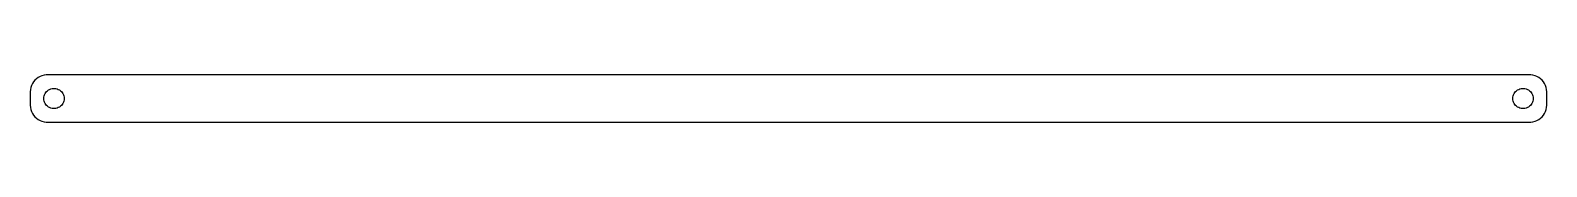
# Model space of a CAD drawing. Header units: metres. Extents: x -224 to 224, y -7 to 7.
import ezdxf

# ---------------------------------------------------------------- set-up
doc = ezdxf.new("R2010")
doc.units = ezdxf.units.M

msp = doc.modelspace()

# ---------------------------------------------------------------- linework, layer by layer
for p, q in [((-223.545, 4.93892), (-223.882, 4.40877)), ((-223.145, 5.42273), (-223.545, 4.93892)), ((-222.687, 5.85255), (-223.145, 5.42273)), ((-222.179, 6.22163), (-222.687, 5.85255)), ((-221.629, 6.52412), (-222.179, 6.22163)), ((-221.045, 6.75528), (-221.629, 6.52412)), ((-220.437, 6.91142), (-221.045, 6.75528)), ((-219.814, 6.99013), (-220.437, 6.91142)), ((219.814, 6.99013), (-219.814, 6.99013)), ((220.437, 6.91142), (219.814, 6.99013)), ((221.045, 6.75528), (220.437, 6.91142)), ((221.629, 6.52412), (221.045, 6.75528)), ((222.179, 6.22163), (221.629, 6.52412)), ((222.687, 5.85255), (222.179, 6.22163)), ((223.145, 5.42273), (222.687, 5.85255)), ((223.545, 4.93892), (223.145, 5.42273)), ((223.882, 4.40877), (223.545, 4.93892)), ((-224.461, 2.62666), (-224.5, 2)), ((-224.5, 2), (-224.5, -2)), ((-224.343, 3.24344), (-224.461, 2.62666)), ((-224.149, 3.84062), (-224.343, 3.24344)), ((-223.882, 4.40877), (-224.149, 3.84062)), ((-220.5, 0), (-220.476, 0.375992)), ((-220.476, -0.375992), (-220.5, 0)), ((-220.476, 0.375992), (-220.406, 0.746063)), ((-220.406, 0.746063), (-220.289, 1.10437)), ((-220.289, 1.10437), (-220.129, 1.44525)), ((-220.129, 1.44525), (-219.927, 1.76335)), ((-219.927, 1.76335), (-219.687, 2.05363)), ((-219.687, 2.05363), (-219.412, 2.31154)), ((-219.412, 2.31154), (-219.107, 2.53297)), ((-219.107, 2.53297), (-218.777, 2.71448)), ((-218.777, 2.71448), (-218.427, 2.85316)), ((-218.427, 2.85316), (-218.062, 2.94685)), ((-218.062, 2.94685), (-217.688, 2.99408)), ((-217.688, 2.99408), (-217.312, 2.99408)), ((-217.312, 2.99408), (-216.938, 2.94685)), ((-216.938, 2.94685), (-216.573, 2.85316)), ((-216.573, 2.85316), (-216.223, 2.71448)), ((-216.223, 2.71448), (-215.893, 2.53297)), ((-215.893, 2.53297), (-215.588, 2.31154)), ((-215.588, 2.31154), (-215.313, 2.05363)), ((-215.313, 2.05363), (-215.073, 1.76335)), ((-215.073, 1.76335), (-214.871, 1.44525)), ((-214.871, 1.44525), (-214.711, 1.10437)), ((-214.711, 1.10437), (-214.594, 0.746063)), ((-214.594, 0.746063), (-214.524, 0.375992)), ((-214.524, 0.375992), (-214.5, 0)), ((-214.5, 0), (-214.524, -0.375992)), ((214.5, 0), (214.524, 0.375992)), ((214.524, -0.375992), (214.5, 0)), ((214.524, 0.375992), (214.594, 0.746063)), ((214.594, 0.746063), (214.711, 1.10437)), ((214.711, 1.10437), (214.871, 1.44525)), ((214.871, 1.44525), (215.073, 1.76335)), ((215.073, 1.76335), (215.313, 2.05363)), ((215.313, 2.05363), (215.588, 2.31154)), ((215.588, 2.31154), (215.893, 2.53297)), ((215.893, 2.53297), (216.223, 2.71448)), ((216.223, 2.71448), (216.573, 2.85316)), ((216.573, 2.85316), (216.938, 2.94685)), ((216.938, 2.94685), (217.312, 2.99408)), ((217.312, 2.99408), (217.688, 2.99408)), ((217.688, 2.99408), (218.062, 2.94685)), ((218.062, 2.94685), (218.427, 2.85316)), ((218.427, 2.85316), (218.777, 2.71448)), ((218.777, 2.71448), (219.107, 2.53297)), ((219.107, 2.53297), (219.412, 2.31154)), ((219.412, 2.31154), (219.687, 2.05363)), ((219.687, 2.05363), (219.927, 1.76335)), ((219.927, 1.76335), (220.129, 1.44525)), ((220.129, 1.44525), (220.289, 1.10437)), ((220.289, 1.10437), (220.406, 0.746063)), ((220.406, 0.746063), (220.476, 0.375992)), ((220.476, 0.375992), (220.5, 0)), ((220.5, 0), (220.476, -0.375992)), ((224.149, 3.84062), (223.882, 4.40877)), ((224.343, 3.24344), (224.149, 3.84062)), ((224.461, 2.62666), (224.343, 3.24344)), ((224.5, 2), (224.461, 2.62666)), ((224.5, -2), (224.5, 2)), ((-224.5, -2), (-224.461, -2.62666)), ((-224.461, -2.62666), (-224.343, -3.24344)), ((-224.343, -3.24344), (-224.149, -3.84062)), ((-224.149, -3.84062), (-223.882, -4.40877)), ((-223.882, -4.40877), (-223.545, -4.93892)), ((-220.406, -0.746063), (-220.476, -0.375992)), ((-220.289, -1.10437), (-220.406, -0.746063)), ((-220.129, -1.44525), (-220.289, -1.10437)), ((-219.927, -1.76335), (-220.129, -1.44525)), ((-219.687, -2.05363), (-219.927, -1.76335)), ((-219.412, -2.31154), (-219.687, -2.05363)), ((-219.107, -2.53297), (-219.412, -2.31154)), ((-218.777, -2.71448), (-219.107, -2.53297)), ((-218.427, -2.85316), (-218.777, -2.71448)), ((-218.062, -2.94685), (-218.427, -2.85316)), ((-217.688, -2.99408), (-218.062, -2.94685)), ((-217.312, -2.99408), (-217.688, -2.99408)), ((-216.938, -2.94685), (-217.312, -2.99408)), ((-216.573, -2.85316), (-216.938, -2.94685)), ((-216.223, -2.71448), (-216.573, -2.85316)), ((-215.893, -2.53297), (-216.223, -2.71448)), ((-215.588, -2.31154), (-215.893, -2.53297)), ((-215.313, -2.05363), (-215.588, -2.31154)), ((-215.073, -1.76335), (-215.313, -2.05363)), ((-214.871, -1.44525), (-215.073, -1.76335)), ((-214.711, -1.10437), (-214.871, -1.44525)), ((-214.594, -0.746063), (-214.711, -1.10437)), ((-214.524, -0.375992), (-214.594, -0.746063)), ((214.594, -0.746063), (214.524, -0.375992)), ((214.711, -1.10437), (214.594, -0.746063)), ((214.871, -1.44525), (214.711, -1.10437)), ((215.073, -1.76335), (214.871, -1.44525)), ((215.313, -2.05363), (215.073, -1.76335)), ((215.588, -2.31154), (215.313, -2.05363)), ((215.893, -2.53297), (215.588, -2.31154)), ((216.223, -2.71448), (215.893, -2.53297)), ((216.573, -2.85316), (216.223, -2.71448)), ((216.938, -2.94685), (216.573, -2.85316)), ((217.312, -2.99408), (216.938, -2.94685)), ((217.688, -2.99408), (217.312, -2.99408)), ((218.062, -2.94685), (217.688, -2.99408)), ((218.427, -2.85316), (218.062, -2.94685)), ((218.777, -2.71448), (218.427, -2.85316)), ((219.107, -2.53297), (218.777, -2.71448)), ((219.412, -2.31154), (219.107, -2.53297)), ((219.687, -2.05363), (219.412, -2.31154)), ((219.927, -1.76335), (219.687, -2.05363)), ((220.129, -1.44525), (219.927, -1.76335)), ((220.289, -1.10437), (220.129, -1.44525)), ((220.406, -0.746063), (220.289, -1.10437)), ((220.476, -0.375992), (220.406, -0.746063)), ((223.545, -4.93892), (223.882, -4.40877)), ((223.882, -4.40877), (224.149, -3.84062)), ((224.149, -3.84062), (224.343, -3.24344)), ((224.343, -3.24344), (224.461, -2.62666)), ((224.461, -2.62666), (224.5, -2)), ((-223.545, -4.93892), (-223.145, -5.42273)), ((-223.145, -5.42273), (-222.687, -5.85255)), ((-222.687, -5.85255), (-222.179, -6.22163)), ((-222.179, -6.22163), (-221.629, -6.52412)), ((-221.629, -6.52412), (-221.045, -6.75528)), ((-221.045, -6.75528), (-220.437, -6.91142)), ((-220.437, -6.91142), (-219.814, -6.99013)), ((-219.814, -6.99013), (219.814, -6.99013)), ((219.814, -6.99013), (220.437, -6.91142)), ((220.437, -6.91142), (221.045, -6.75528)), ((221.045, -6.75528), (221.629, -6.52412)), ((221.629, -6.52412), (222.179, -6.22163)), ((222.179, -6.22163), (222.687, -5.85255)), ((222.687, -5.85255), (223.145, -5.42273)), ((223.145, -5.42273), (223.545, -4.93892))]:
    msp.add_line(p, q)

doc.saveas('drawing.dxf')
